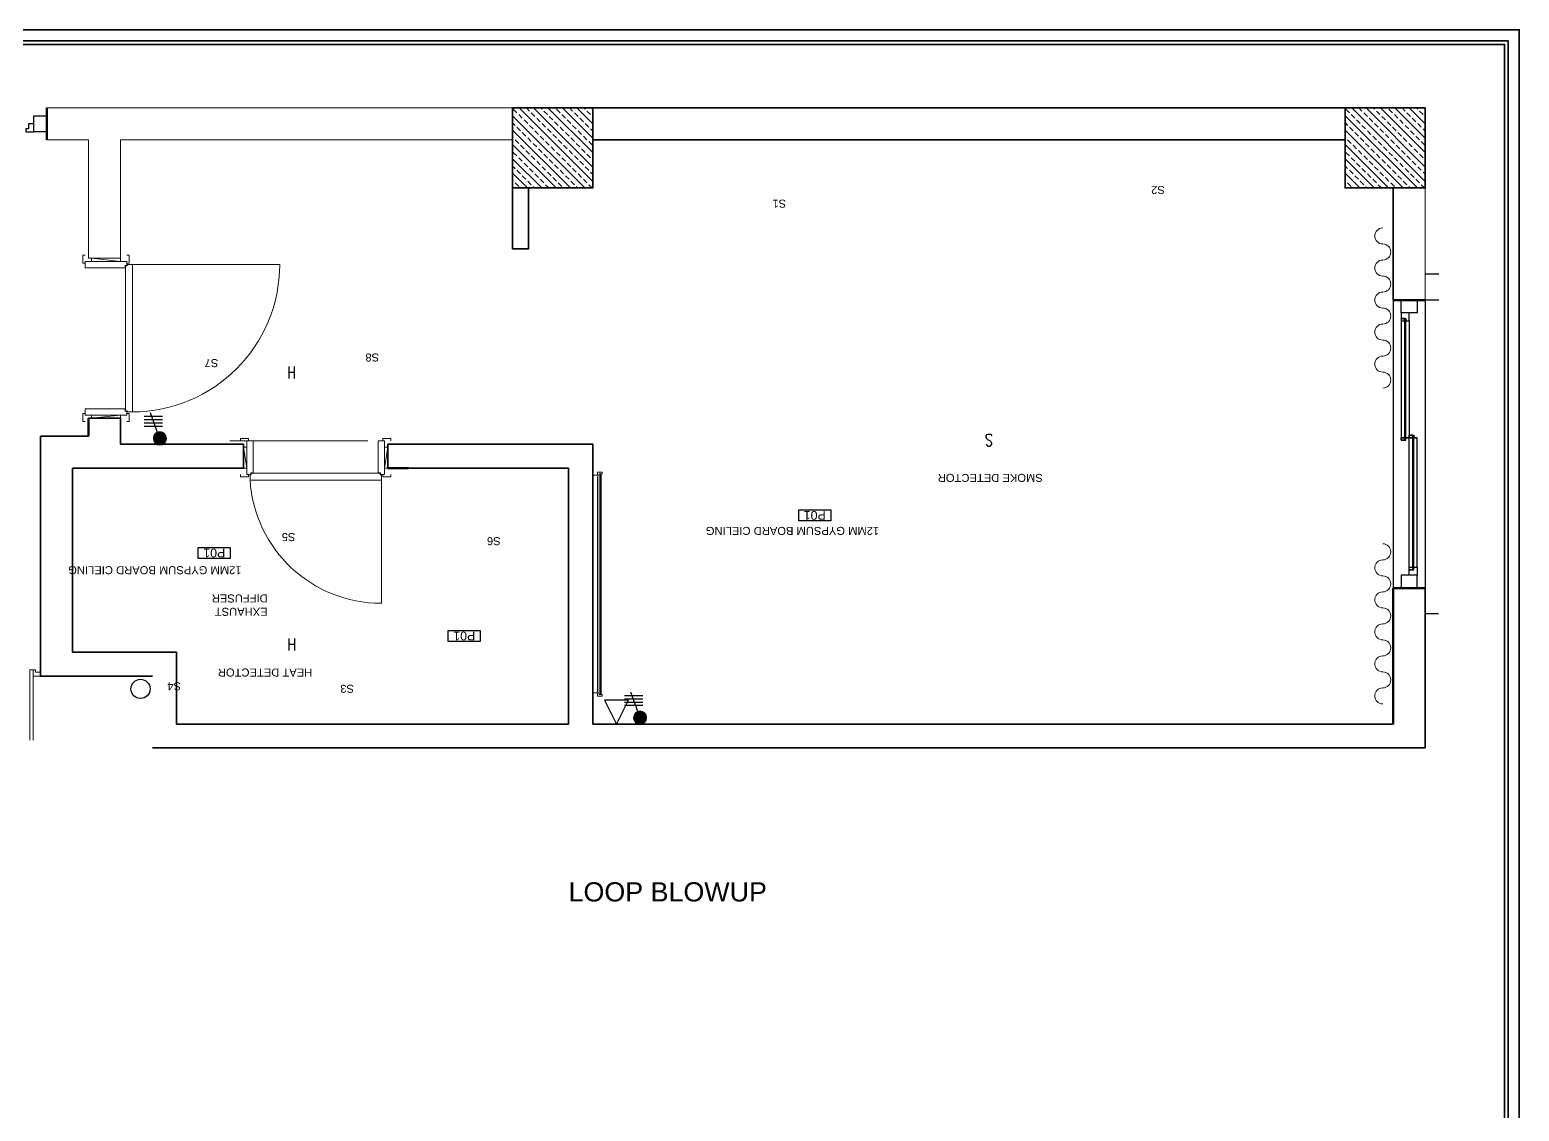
# Model space of a CAD drawing. Header units: centimetres. Extents: x -3207095 to 15275363, y -32656 to 4798027.
# Drawn here: x 708810 to 711601, y 4438506 to 4440533 of the extents above; entities that cross this region are included whole.
import ezdxf
from ezdxf.enums import TextEntityAlignment as Align

# ---------------------------------------------------------------- set-up
doc = ezdxf.new("R2010")
doc.units = ezdxf.units.CM
doc.linetypes.add('DUZ', pattern=[500, 500])
doc.layers.get('0').update_dxf_attribs({"color": 1, "linetype": 'DUZ'})
for name, color, linetype in [('0 MC MAHAL', 94, 'Continuous'), ('a_olcu', 30, 'Continuous'), ('a_yazi', 105, 'Continuous'), ('AGAC', 116, 'Continuous'), ('EL-L-LS', 181, 'Continuous'), ('KOLTAR_F', 145, 'Continuous'), ('MH-EL-TEL', 222, 'Continuous'), ('OLCU', 1, 'Continuous'), ('PEN', 161, 'Continuous'), ('SMC-EL-FA', 33, 'Continuous'), ('SMC-EL-FA-TXT', 123, 'Continuous'), ('söve', 26, 'DUZ'), ('TESİSAT', 57, 'Continuous')]:
    doc.layers.add(name, color=color, linetype=linetype)
for name, color, linetype, lineweight in [('cam', 143, 'Continuous', 20), ('DUV', 220, 'Continuous', 50), ('DUVAR', 7, 'Continuous', 35), ('EL-L-WIR', 124, 'Continuous', 30), ('FE_MOBTEF.2', 33, 'Continuous', 18), ('FE_PERDE', 205, 'Continuous', 15), ('gor25', 142, 'Continuous', 25), ('iç duvar', 7, 'Continuous', 50), ('KAPEN', 151, 'Continuous', 9), ('KOLON_F', 3, 'Continuous', 35)]:
    doc.layers.add(name, color=color, linetype=linetype, lineweight=lineweight)
doc.layers.get('EL-L-WIR').off()
doc.layers.get('OLCU').off()
doc.layers.get('SMC-EL-FA').off()
doc.styles.add('ARIEL20S', font='arial.ttf')
doc.styles.add('ROMANS', font='romans.shx')

# ---------------------------------------------------------------- blocks, each defined once
blk = doc.blocks.new('new block')
at = {"layer": 'KAPEN'}
for p, q in [((105202.0528, 48261.8596), (105202.0198, 48261.8596)), ((105202.0528, 48261.8526), (105202.0528, 48261.8596)), ((105202.0628, 48261.8526), (105202.0528, 48261.8526)), ((105202.0628, 48261.0466), (105202.0628, 48261.8526)), ((105201.2498, 48261.0396), (105202.0528, 48261.0396)), ((105202.0528, 48261.0466), (105202.0628, 48261.0466)), ((105202.0528, 48261.0396), (105202.0528, 48261.0466))]:
    blk.add_line(p, q, dxfattribs=at)
for points in [[(105202.0548, 48261.9196), (105202.0398, 48261.9196), (105202.0398, 48261.8696), (105202.0548, 48261.8696)], [(105202.2248, 48261.8796), (105202.2248, 48261.8996), (105202.0948, 48261.8796), (105202.0948, 48261.8996)], [(105202.2648, 48261.9196), (105202.2798, 48261.9196), (105202.2798, 48261.8696), (105202.2648, 48261.8696)], [(105202.0198, 48261.0396), (105202.0198, 48261.8596)], [(105202.0548, 48260.9796), (105202.0398, 48260.9796), (105202.0398, 48261.0296), (105202.0548, 48261.0296)], [(105202.2248, 48261.0196), (105202.2248, 48260.9996), (105202.0948, 48261.0196), (105202.0948, 48260.9996)], [(105202.2648, 48260.9796), (105202.2798, 48260.9796), (105202.2798, 48261.0296), (105202.2648, 48261.0296)]]:
    blk.add_lwpolyline(points, dxfattribs=at)
for points in [[(105202.0548, 48261.8796), (105202.0548, 48261.8546), (105202.0648, 48261.8546), (105202.0648, 48261.8396), (105202.2648, 48261.8396), (105202.2648, 48261.8796)], [(105202.0548, 48261.0196), (105202.0548, 48261.0446), (105202.0648, 48261.0446), (105202.0648, 48261.0596), (105202.2648, 48261.0596), (105202.2648, 48261.0196)]]:
    blk.add_lwpolyline(points, close=True, dxfattribs=at)
blk.add_arc((105202.0715, 48261.0396), 0.8216, 93.60232, 180, dxfattribs=at)
blk = doc.blocks.new('K210')
for p, q in [((0.04, 0.985), (0.04, 0.032)), ((0.04, 0.032), (0.047, 0.032)), ((0.047, 0.032), (0.047, 0.022)), ((0.047, 0.022), (0.953, 0.022)), ((0.953, 0.032), (0.96, 0.032)), ((0.953, 0.022), (0.953, 0.032)), ((0.96, 0.032), (0.96, 0.065))]:
    blk.add_line(p, q)
for points in [[(-0.02, 0.03), (-0.02, 0.045), (0.03, 0.045), (0.03, 0.03)], [(0.04, 0.065), (0.96, 0.065)], [(1.02, 0.03), (1.02, 0.045), (0.97, 0.045), (0.97, 0.03)], [(0.02, -0.19), (0, -0.19), (0.02, -0.01), (0, -0.01)], [(0.98, -0.19), (1, -0.19), (0.98, -0.01), (1, -0.01)], [(-0.02, -0.23), (-0.02, -0.245), (0.03, -0.245), (0.03, -0.23)], [(1.02, -0.23), (1.02, -0.245), (0.97, -0.245), (0.97, -0.23)]]:
    blk.add_lwpolyline(points)
for points in [[(0.02, 0.03), (0.045, 0.03), (0.045, 0.02), (0.06, 0.02), (0.06, -0.23), (0.02, -0.23)], [(0.98, 0.03), (0.955, 0.03), (0.955, 0.02), (0.94, 0.02), (0.94, -0.23), (0.98, -0.23)]]:
    blk.add_lwpolyline(points, close=True)
blk.add_arc((0.04, 0.065), 0.92, 0, 90)
blk = doc.blocks.new('rgtkjıtdkfgölv')
at = {"layer": 'FE_MOBTEF.2'}
for p, q in [((104445.9076, 48877.9319), (104445.9076, 48877.9619)), ((104447.2679, 48877.9319), (104447.2679, 48877.9619)), ((104445.9079, 48877.9319), (104445.8879, 48877.9319)), ((104445.8879, 48877.9319), (104445.8879, 48877.9019)), ((104445.8879, 48877.9019), (104445.8979, 48877.9019)), ((104445.8979, 48877.9139), (104445.8979, 48877.9219)), ((104445.8979, 48877.9219), (104447.2779, 48877.9219)), ((104445.8979, 48877.9219), (104445.9079, 48877.9219)), ((104445.8979, 48877.9019), (104445.8979, 48877.9219)), ((104445.8979, 48877.9079), (104445.8979, 48877.9139)), ((104445.8979, 48877.9139), (104447.2779, 48877.9139)), ((104447.2779, 48877.9139), (104445.8979, 48877.9139)), ((104447.2779, 48877.9079), (104445.8979, 48877.9079)), ((104445.9079, 48877.9219), (104445.9079, 48877.9319)), ((104447.2612, 48877.9319), (104445.9143, 48877.9319)), ((104447.2679, 48877.9319), (104447.2879, 48877.9319)), ((104447.2679, 48877.9219), (104447.2679, 48877.9319)), ((104447.2779, 48877.9219), (104447.2679, 48877.9219)), ((104447.2779, 48877.9019), (104447.2779, 48877.9219)), ((104447.2779, 48877.9219), (104447.2779, 48877.9139)), ((104447.2779, 48877.9139), (104447.2779, 48877.9079)), ((104447.2879, 48877.9019), (104447.2779, 48877.9019)), ((104447.2879, 48877.9319), (104447.2879, 48877.9019))]:
    blk.add_line(p, q, dxfattribs=at)
blk = doc.blocks.new('GEN_BLOCK00601')
at = {"linetype": 'Continuous', "ltscale": 50}
for centre, start, end in [((50, 50), 0, 180), ((250, 50), 0, 180), ((450, 50), 0, 180), ((650, 50), 0, 180), ((850, 50), 0, 180), ((150, 50), 180, 0), ((350, 50), 180, 0), ((550, 50), 180, 0), ((750, 50), 180, 0), ((950, 50), 180, 0)]:
    blk.add_arc(centre, 50, start, end, dxfattribs=at)
for tag in ['Sfb', 'FLOOR']:
    blk.add_attdef(tag, (0, 0), '', height=1)
blk = doc.blocks.new('a_malzeme')
blk.add_lwpolyline([(-100, 70), (100, 70), (100, 0), (-100, 0), (-100, 70)])
at = {"style": 'ARIEL20S'}
blk.add_attdef('P01', text='', height=55, dxfattribs=at).set_placement((0, 35), align=Align.MIDDLE_CENTER)
blk = doc.blocks.new('SD')
at = {"color": 140}
blk.add_circle((0, 0), 0.25, dxfattribs=at)
at = {"layer": 'SMC-EL-FA-TXT', "style": 'ROMANS', "width": 0.75}
blk.add_text('S', height=0.197, dxfattribs=at).set_placement((-0.066, -0.101, 0))
blk = doc.blocks.new('LS-1WAY-4G')
at = {"layer": 'EL-L-LS'}
blk.add_hatch(color=181, dxfattribs=at).paths.add_polyline_path([(0.092, 0.092, 1), (-0.092, 0.092, 1)])
at = {"layer": 'EL-L-LS', "color": 181}
for p, q in [((0.031, 0.178), (0.132, 0.453)), ((-0.036, 0.4), (0.223, 0.4)), ((-0.036, 0.354), (0.223, 0.354)), ((-0.036, 0.308), (0.223, 0.308)), ((-0.036, 0.263), (0.223, 0.263))]:
    blk.add_line(p, q, dxfattribs=at)
blk.add_circle((0, 0.092), 0.0917, dxfattribs=at)
blk = doc.blocks.new('HD')
at = {"color": 22}
blk.add_circle((0, 0), 0.25, dxfattribs=at)
at = {"layer": 'SMC-EL-FA-TXT', "color": 123, "style": 'ROMANS', "width": 0.75}
blk.add_text('H', height=0.197, dxfattribs=at).set_placement((-0.074, -0.096, 0))
blk = doc.blocks.new('A$C288ee9c8')
at = {"layer": 'MH-EL-TEL'}
for p, q in [((447.19, 359.79), (439.69, 344.78)), ((454.7, 344.78), (447.19, 359.79)), ((439.69, 344.78), (454.7, 344.78))]:
    blk.add_line(p, q, dxfattribs=at)
at = {"layer": 'a_olcu', "xscale": 0.1, "yscale": 0.1, "zscale": 0.1}
for p in [(542.21, 301.17), (698.33, 249.35), (323.29, 225.82)]:
    blk.add_blockref('a_malzeme', p, dxfattribs=at).add_auto_attribs({'P01': 'P01'})
at = {"layer": 'EL-L-WIR', "xscale": -44.23680000000058, "yscale": 44.23680000000058, "zscale": 44.23680000000058, "rotation": 180}
for p in [(432.36, 359.79), (732.35, 185.35)]:
    blk.add_blockref('LS-1WAY-4G', p, dxfattribs=at)
at = {"layer": 'SMC-EL-FA', "xscale": 38, "yscale": 38, "zscale": 38, "rotation": 180}
for p in [(649.86, 310.13), (649.91, 140.22)]:
    blk.add_blockref('HD', p, dxfattribs=at)
at = {"layer": 'SMC-EL-FA', "xscale": 38, "yscale": 38, "zscale": 38}
blk.add_blockref('SD', (214.54, 182.36), dxfattribs=at)
at = {"layer": 'a_yazi', "char_height": 5, "style": 'ARIEL20S'}
for s, insert, width, attachment_point in [('S3', (611.11, 340.17), 51.3891, 1), ('S4', (719.12, 338.64), 51.3891, 1), ('HEAT DETECTOR', (637.16, 324.93), 143.2394, 7), ('EXHAUST DIFFUSER', (665.01, 292.09), 51.3891, 1), ('12MM GYPSUM BOARD CIELING ', (681.31, 261), 143.2394, 7), ('S6', (519.49, 247.95), 51.3891, 1), ('S5', (647.7, 245.4), 51.3891, 1), ('12MM GYPSUM BOARD CIELING ', (283.05, 236.46), 143.2394, 7), ('SMOKE DETECTOR', (180.86, 203.33), 143.2394, 7), ('S8', (595.43, 133.2), 51.3891, 1), ('S7', (695.86, 136.71), 51.3891, 1), ('S2', (104.65, 28.51), 51.3891, 1), ('S1', (341.19, 37.08), 51.3891, 1)]:
    blk.add_mtext(s, dxfattribs=dict(at, insert=insert, width=width, attachment_point=attachment_point))

msp = doc.modelspace()

# ---------------------------------------------------------------- hatches: boundary and pattern name
at = {"layer": 'KOLTAR_F'}
h = msp.add_hatch(dxfattribs=at)
h.set_pattern_fill('ANSI33', color=256, scale=3, angle=-90, style=0)
h.set_pattern_definition([(315, (-12803372.556, 6422136.753), (13.470384182, 13.470384182), []), (315, (-12803372.556, 6422123.282), (13.470384182, 13.470384182), [9.525, -4.7625])])
h.paths.add_polyline_path([(709864.85, 4440386.32), (709864.85, 4440236.32), (709714.85, 4440236.32), (709714.85, 4440386.32)])
h = msp.add_hatch(dxfattribs=at)
h.set_pattern_fill('ANSI33', color=256, scale=3, angle=-90, style=0)
h.set_pattern_definition([(315, (-12801812.556, 6422136.753), (13.470384182, 13.470384182), []), (315, (-12801812.556, 6422123.282), (13.470384182, 13.470384182), [9.525, -4.7625])])
h.paths.add_polyline_path([(711424.85, 4440386.32), (711424.85, 4440236.32), (711274.85, 4440236.32), (711274.85, 4440386.32)])

# ---------------------------------------------------------------- linework, layer by layer
at = {"layer": 'AGAC'}
for p, q in [((711364.85, 4440026.32), (711364.85, 4439486.32)), ((711424.85, 4440026.32), (711424.85, 4439486.32))]:
    msp.add_line(p, q, dxfattribs=at)
at = {"layer": 'cam'}
for p, q in [((711385.85, 4439991.82), (711385.85, 4439763.82)), ((711387.35, 4439991.82), (711387.35, 4439763.82)), ((711388.85, 4439991.82), (711388.85, 4439763.82)), ((711400.85, 4439520.82), (711400.85, 4439772.82)), ((711402.35, 4439520.82), (711402.35, 4439772.82)), ((711403.85, 4439520.82), (711403.85, 4439772.82))]:
    msp.add_line(p, q, dxfattribs=at)
at = {"layer": 'DUV'}
for p, q in [((708841.88, 4440386.32), (708841.88, 4440326.32)), ((708841.88, 4440386.32), (708841.88, 4440326.32)), ((711364.85, 4440026.32), (711424.85, 4440026.32)), ((708919.85, 4439804.64), (708919.85, 4439771.32)), ((709519.85, 4439711.32), (709480.85, 4439711.32)), ((711364.85, 4439486.32), (711364.85, 4439231.32)), ((711364.85, 4439486.32), (711424.85, 4439486.32))]:
    msp.add_line(p, q, dxfattribs=at)
at = {"layer": 'DUVAR'}
for p, q in [((708841.88, 4440386.32), (708841.88, 4440326.32)), ((708841.88, 4440386.32), (708841.88, 4440326.32)), ((711274.85, 4440386.32), (709864.85, 4440386.32)), ((711274.85, 4440326.32), (709864.85, 4440326.32)), ((711364.85, 4440026.32), (711364.85, 4440236.32)), ((711364.85, 4440026.32), (711424.85, 4440026.32)), ((708919.85, 4439771.32), (708919.85, 4439804.64)), ((708979.85, 4439804.64), (708919.85, 4439804.64)), ((708979.85, 4439804.64), (708979.85, 4439756.32)), ((708919.85, 4439771.32), (708829.85, 4439771.32)), ((708829.85, 4439321.32), (708829.85, 4439771.32)), ((709210.85, 4439756.32), (708979.85, 4439756.32)), ((709210.85, 4439756.32), (709210.85, 4439711.32)), ((709480.85, 4439711.32), (709480.85, 4439756.32)), ((709864.85, 4439756.32), (709480.85, 4439756.32)), ((709864.85, 4439756.32), (709864.85, 4439231.32)), ((709210.85, 4439711.32), (708889.85, 4439711.32)), ((708889.85, 4439366.32), (708889.85, 4439711.32)), ((709819.85, 4439711.32), (709480.85, 4439711.32)), ((709819.85, 4439711.32), (709819.85, 4439231.32)), ((711364.85, 4439231.32), (711364.85, 4439486.32)), ((711364.85, 4439486.32), (711424.85, 4439486.32)), ((711424.85, 4439486.32), (711424.85, 4439187)), ((709084.85, 4439366.32), (708889.85, 4439366.32)), ((709084.85, 4439231.32), (709084.85, 4439366.32)), ((709039.85, 4439321.32), (708829.85, 4439321.32)), ((709819.85, 4439231.32), (709084.85, 4439231.32)), ((711364.85, 4439231.32), (709864.85, 4439231.32)), ((709039.85, 4439187), (711424.85, 4439187))]:
    msp.add_line(p, q, dxfattribs=at)
for points in [[(704401.03, 4440532.83), (711601.03, 4440532.83), (711601.03, 4435732.83), (704401.03, 4435732.83)], [(704422.03, 4440511.83), (711580.03, 4440511.83), (711580.03, 4435753.83), (704422.03, 4435753.83)], [(704428.33, 4440505.53), (711573.73, 4440505.53), (711573.73, 4435760.13), (704428.33, 4435760.13)]]:
    msp.add_lwpolyline(points, close=True, dxfattribs=at)
msp.add_lwpolyline([(709714.85, 4440236.32), (709714.85, 4440122.32), (709744.85, 4440122.32), (709744.85, 4440236.32)], dxfattribs=at)
at = {"layer": 'gor25'}
for p, q in [((711379.85, 4439987.32), (711379.85, 4439768.32)), ((711394.85, 4439987.32), (711394.85, 4439768.32)), ((711394.85, 4439525.32), (711394.85, 4439768.32)), ((711409.85, 4439525.32), (711409.85, 4439768.32))]:
    msp.add_line(p, q, dxfattribs=at)
at = {"layer": 'iç duvar', "color": 7, "lineweight": 18}
for p, q in [((709714.85, 4440386.32), (708841.88, 4440386.32)), ((708841.88, 4440326.32), (708919.85, 4440326.32)), ((708919.85, 4440104.64), (708919.85, 4440326.32)), ((708979.85, 4440104.65), (708979.85, 4440326.32)), ((709714.85, 4440326.32), (708979.85, 4440326.32)), ((711424.85, 4440026.32), (711424.85, 4440236.32)), ((708979.85, 4440104.65), (708919.85, 4440104.64))]:
    msp.add_line(p, q, dxfattribs=at)
at = {"layer": 'KAPEN'}
msp.add_line((709184.63, 4439762.32), (709443.24, 4439762.32), dxfattribs=at)
msp.add_lwpolyline([(708816.35, 4439201.32), (708816.35, 4439333.32), (708810.35, 4439333.32), (708810.35, 4439201.32)], dxfattribs=at)
msp.add_lwpolyline([(708816.35, 4439321.32), (708816.35, 4439333.32), (708820.85, 4439333.32), (708820.85, 4439328.82), (708829.85, 4439328.82), (708829.85, 4439321.32), (708816.35, 4439321.32)], close=True, dxfattribs=at)
at = {"layer": 'KOLON_F'}
for points in [[(709864.85, 4440386.32), (709864.85, 4440236.32), (709714.85, 4440236.32), (709714.85, 4440386.32)], [(711424.85, 4440386.32), (711424.85, 4440236.32), (711274.85, 4440236.32), (711274.85, 4440386.32)]]:
    msp.add_lwpolyline(points, close=True, dxfattribs=at)
at = {"layer": 'PEN'}
for points in [[(708817.88, 4440341.32), (708817.88, 4440341.32), (708817.88, 4440371.32), (708841.88, 4440371.32), (708841.88, 4440371.32), (708841.88, 4440341.32), (708841.88, 4440341.32), (708841.88, 4440341.32), (708817.88, 4440341.32)], [(708817.88, 4440341.32), (708817.88, 4440341.32), (708817.88, 4440371.32), (708841.88, 4440371.32), (708841.88, 4440371.32), (708841.88, 4440341.32), (708841.88, 4440341.32), (708841.88, 4440341.32), (708817.88, 4440341.32)], [(708817.88, 4440341.32), (708817.88, 4440341.32), (708817.88, 4440356.32), (708807.38, 4440356.32), (708807.38, 4440350.32), (708807.38, 4440347.32), (708802.88, 4440347.32), (708802.88, 4440341.32), (708817.88, 4440341.32)], [(708817.88, 4440341.32), (708817.88, 4440341.32), (708817.88, 4440356.32), (708807.38, 4440356.32), (708807.38, 4440350.32), (708807.38, 4440347.32), (708802.88, 4440347.32), (708802.88, 4440341.32), (708817.88, 4440341.32)], [(711409.85, 4440002.32), (711409.85, 4440002.32), (711379.85, 4440002.32), (711379.85, 4440026.32), (711379.85, 4440026.32), (711409.85, 4440026.32), (711409.85, 4440026.32), (711409.85, 4440026.32), (711409.85, 4440002.32)], [(711394.85, 4440002.32), (711394.85, 4440002.32), (711379.85, 4440002.32), (711379.85, 4439991.82), (711385.85, 4439991.82), (711388.85, 4439991.82), (711388.85, 4439987.32), (711394.85, 4439987.32), (711394.85, 4440002.32)], [(711379.85, 4439991.82), (711379.85, 4439987.32), (711385.85, 4439987.32), (711385.85, 4439991.82)], [(711394.85, 4439772.82), (711394.85, 4439768.32), (711400.85, 4439768.32), (711400.85, 4439772.82)], [(711409.85, 4439768.32), (711409.85, 4439768.32), (711394.85, 4439768.32), (711394.85, 4439772.82), (711400.85, 4439772.82), (711403.85, 4439772.82), (711403.85, 4439768.32), (711409.85, 4439768.32), (711409.85, 4439768.32)], [(711394.85, 4439768.32), (711394.85, 4439768.32), (711379.85, 4439768.32), (711379.85, 4439763.82), (711385.85, 4439763.82), (711388.85, 4439763.82), (711388.85, 4439768.32), (711394.85, 4439768.32), (711394.85, 4439768.32)], [(711379.85, 4439763.82), (711379.85, 4439768.32), (711385.85, 4439768.32), (711385.85, 4439763.82)], [(711394.85, 4439520.82), (711394.85, 4439525.32), (711400.85, 4439525.32), (711400.85, 4439520.82)], [(711409.85, 4439510.32), (711409.85, 4439510.32), (711394.85, 4439510.32), (711394.85, 4439520.82), (711400.85, 4439520.82), (711403.85, 4439520.82), (711403.85, 4439525.32), (711409.85, 4439525.32), (711409.85, 4439510.32)], [(711409.85, 4439510.32), (711409.85, 4439510.32), (711379.85, 4439510.32), (711379.85, 4439486.32), (711379.85, 4439486.32), (711409.85, 4439486.32), (711409.85, 4439486.32), (711409.85, 4439486.32), (711409.85, 4439510.32)]]:
    msp.add_lwpolyline(points, close=True, dxfattribs=at)
at = {"layer": 'söve'}
for p, q in [((711450.59, 4440074.71), (711424.85, 4440074.71)), ((711450.59, 4440026.32), (711424.85, 4440026.32)), ((711449.96, 4439437.92), (711424.85, 4439437.92))]:
    msp.add_line(p, q, dxfattribs=at)
at = {"layer": 'TESİSAT', "color": 8}
msp.add_circle((709017.57, 4439297.4), 18, dxfattribs=at)

# ---------------------------------------------------------------- block references
at = {"xscale": 299.999999998863, "yscale": 299.999999998863, "zscale": 299.999999998863, "rotation": 89.99999999999999}
msp.add_blockref('new block', (15187780.72, -27120917.14), dxfattribs=at)
at = {"layer": '0 MC MAHAL', "xscale": -299.999999998863, "yscale": 299.999999998863, "zscale": 299.999999998863, "rotation": 90}
msp.add_blockref('rgtkjıtdkfgölv', (15373253.43, 35773470.14), dxfattribs=at)
at = {"layer": 'FE_PERDE', "xscale": -0.300000607966233, "yscale": 0.300000607966233, "zscale": 0.300000607966233, "rotation": 90}
msp.add_blockref('GEN_BLOCK00601', (711360.35, 4440161.32), dxfattribs=at)
at = {"layer": 'FE_PERDE', "extrusion": (0, 0, -1), "xscale": -0.300000607966233, "yscale": 0.300000607966233, "zscale": -0.300000607966233, "rotation": 270}
msp.add_blockref('GEN_BLOCK00601', (-711360.35, 4439269.34), dxfattribs=at)
at = {"layer": 'KAPEN', "xscale": 299.999999998863, "yscale": 299.999999998863, "zscale": 299.999999998863, "rotation": 270}
msp.add_blockref('K210', (708982.85, 4440104.65), dxfattribs=at)
at = {"layer": 'OLCU', "color": 252, "linetype": 'Continuous', "lineweight": 5, "true_color": 0x939598, "xscale": 2.99999999998863, "yscale": 2.99999999998863, "zscale": 2.99999999998863, "rotation": 180}
msp.add_blockref('A$C288ee9c8', (711250.85, 4440310.67), dxfattribs=at)

# ---------------------------------------------------------------- texts
at = {"layer": 'Defpoints', "insert": (710005.53, 4438916.78), "char_height": 36, "width": 461.811, "attachment_point": 5, "style": 'ARIEL20S'}
msp.add_mtext('LOOP BLOWUP', dxfattribs=at)

doc.saveas('drawing.dxf')
